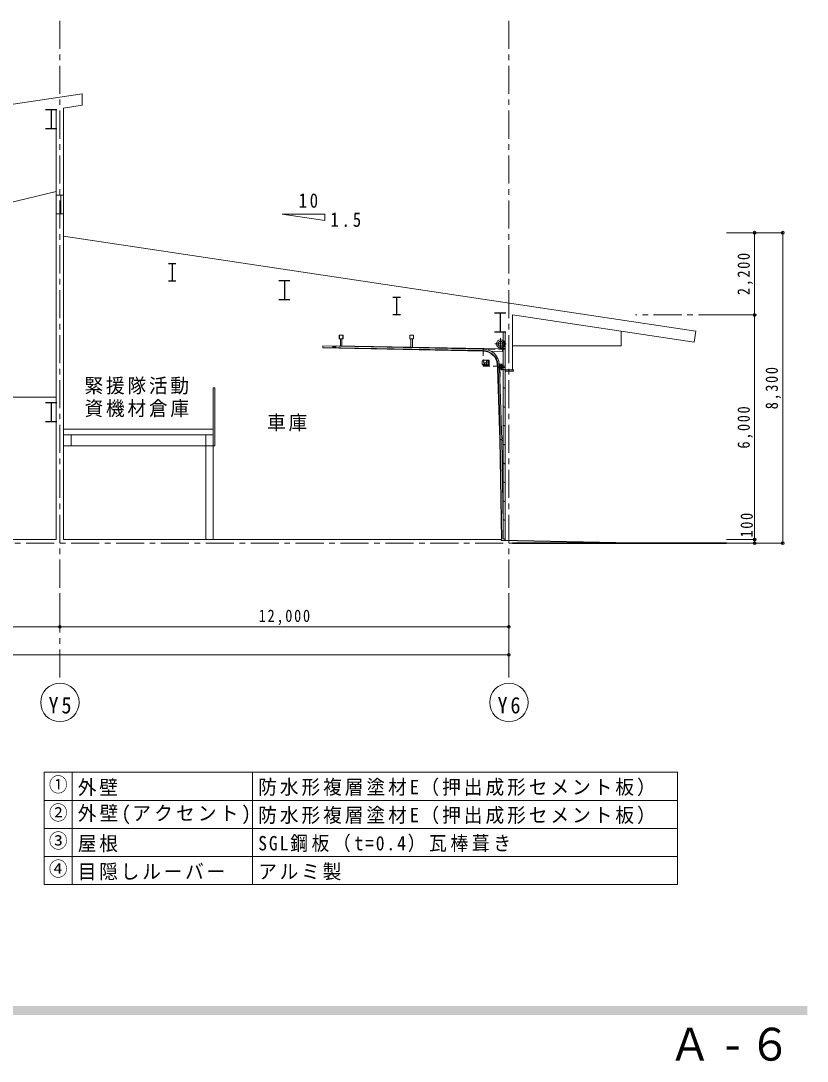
# Model space of a CAD drawing. Units: millimetres at full size, with parts at other scales. Extents: x -58028 to 60518, y -42813 to 41849.
# Drawn here: x 37491 to 58508, y -42813 to -15008 of the extents above; entities that cross this region are included whole.
import ezdxf
from ezdxf.enums import TextEntityAlignment as Align

# ---------------------------------------------------------------- set-up
doc = ezdxf.new("R2010")
doc.units = ezdxf.units.MM
doc.header["$LTSCALE"] = 150
doc.header["$PDMODE"] = 32
doc.header["$PDSIZE"] = 75
doc.linetypes.add('CHAIN1', pattern=[8, 5, -1, 1, -1])
doc.linetypes.add('DASHED1', pattern=[1.8, 1.2, -0.6])
for name, color, linetype, lineweight in [('1-2_細線', 7, 'Continuous', 18), ('1-3_中線', 3, 'Continuous', 25), ('1-4_太線', 2, 'Continuous', 35), ('1-7_細点線', 7, 'Continuous', 18), ('1-8_ﾊｯﾁﾝｸﾞ', 4, 'Continuous', 9), ('1-A_中芯線', 4, 'CHAIN1', 9), ('1-D_文字', 7, 'Continuous', 18), ('1-E_寸法', 4, 'Continuous', 9), ('4-2_機器', 7, 'Continuous', 18)]:
    doc.layers.add(name, color=color, linetype=linetype, lineweight=lineweight)
doc.layers.add('4-D_文字', color=7, linetype='Continuous')
doc.layers.add('F-D', color=150, linetype='Continuous')
doc.styles.add('ＭＳ ゴシック', font='')
doc.styles.get('ＭＳ ゴシック').set_extended_font_data('MS Gothic')

# ---------------------------------------------------------------- blocks, each defined once
blk = doc.blocks.new('通り芯2')
at = {"layer": '1-D_文字'}
blk.add_circle((0, 0), 769, dxfattribs=at)

msp = doc.modelspace()

# ---------------------------------------------------------------- linework, layer by layer
at = {"layer": '1-2_細線'}
for p, q in [((38435.5, -19670.7), (38435.5, -17370.7)), ((38635.5, -17340.7), (39135.5, -17265.7)), ((38635.5, -19670.7), (38635.5, -17340.7)), ((38435.5, -19570.7), (32135.5, -21070.7)), ((38435.5, -19670.7), (38635.5, -19670.7)), ((38435.5, -20170.7), (38635.5, -20170.7)), ((38435.5, -28870.7), (38435.5, -20170.7)), ((38635.5, -28870.7), (38635.5, -20170.7)), ((44477.1, -20174.9), (45619.6, -20346.2)), ((44477.1, -20174.9), (45619.6, -20174.9)), ((45619.6, -20174.9), (45619.6, -20346.2)), ((55535.5, -23302.3), (38635.5, -20767.3)), ((55491, -23599), (50635.5, -22870.7)), ((50635.5, -24340.7), (50635.5, -22870.7)), ((50435.5, -28902.7), (50435.5, -23321.2)), ((53535.5, -23305.7), (53535.5, -23699)), ((55491, -23599), (55535.5, -23302.3)), ((53535.5, -23699), (50635.5, -23699)), ((42635.5, -26370.7), (42635.5, -24820.7)), ((42635.5, -24820.7), (42675.5, -24820.7)), ((42675.5, -26370.7), (42675.5, -24820.7)), ((32135.5, -25070.7), (38435.5, -25070.7)), ((38635.5, -25870.7), (38635.5, -25270.7)), ((38635.5, -25920.7), (42635.5, -25920.7)), ((38635.5, -26070.7), (42635.5, -26070.7)), ((38835.5, -26370.7), (38835.5, -26070.7)), ((42435.5, -26070.7), (42435.5, -28870.7)), ((42635.5, -28870.7), (42635.5, -25920.7)), ((38635.5, -26370.7), (42635.5, -26370.7)), ((42635.5, -26370.7), (42675.5, -26370.7)), ((25635.5, -28870.7), (38435.5, -28870.7))]:
    msp.add_line(p, q, dxfattribs=at)
for points in [[(11680, -21384), (11635.5, -21087.3), (39135.5, -16962.3), (39135.5, -17265.7)], [(38635.5, -28870.7), (50333.6, -28870.7), (50333.6, -28900.7)]]:
    msp.add_lwpolyline(points, dxfattribs=at)
at = {"layer": '1-3_中線'}
for p, q in [((38455.5, -17390.2), (38155.5, -17390.2)), ((38305.5, -17390.2), (38305.5, -17890.2)), ((38155.5, -17890.2), (38455.5, -17890.2)), ((41635.5, -21505.7), (41435.5, -21505.7)), ((41535.5, -21505.7), (41535.5, -21955.7)), ((41435.5, -21955.7), (41635.5, -21955.7)), ((44685.5, -21955.7), (44385.5, -21955.7)), ((44535.5, -21955.7), (44535.5, -22455.7)), ((44385.5, -22455.7), (44685.5, -22455.7)), ((47635.5, -22405.7), (47435.5, -22405.7)), ((47535.5, -22405.7), (47535.5, -22855.7)), ((47435.5, -22855.7), (47635.5, -22855.7)), ((50455.5, -22821.2), (50155.5, -22821.2)), ((50305.5, -22821.2), (50305.5, -23321.2)), ((50155.5, -23321.2), (50455.5, -23321.2)), ((38455.5, -25220.7), (38155.5, -25220.7)), ((38305.5, -25220.7), (38305.5, -25720.7)), ((38155.5, -25720.7), (38455.5, -25720.7)), ((53833.6, -28970.7), (50333.6, -28900.7))]:
    msp.add_line(p, q, dxfattribs=at)
at = {"layer": '1-4_太線'}
msp.add_line((56353.7, -28970.7), (50635.5, -28970.7), dxfattribs=at)
at = {"layer": '1-7_細点線'}
for p, q in [((50655.5, -24340.7), (50435.5, -24340.7)), ((50435.5, -24370.7), (50655.5, -24370.7)), ((50655.5, -24370.7), (50655.5, -24340.7))]:
    msp.add_line(p, q, dxfattribs=at)
at = {"layer": '1-8_ﾊｯﾁﾝｸﾞ'}
for p, q in [((50385.5, -23321.2), (50385.5, -24326.7)), ((46007.1, -23405.7), (46002.5, -23410.3)), ((46002.5, -23410.3), (46002.5, -23501.1)), ((46004.8, -23501.1), (46004.8, -23410.3)), ((46097.9, -23405.7), (46007.1, -23405.7)), ((46007.1, -23408), (46097.9, -23408)), ((46097.9, -23503.4), (46007.1, -23503.4)), ((46007.1, -23505.7), (46097.9, -23505.7)), ((46032.5, -23693), (46032.5, -23505.7)), ((46072.5, -23505.7), (46072.5, -23693.8)), ((46100.2, -23410.3), (46100.2, -23501.1)), ((46102.5, -23501.1), (46102.5, -23410.3)), ((47890.1, -23405.7), (47885.5, -23410.3)), ((47885.5, -23410.3), (47885.5, -23501.1)), ((47887.8, -23501.1), (47887.8, -23410.3)), ((47980.9, -23405.7), (47890.1, -23405.7)), ((47890.1, -23408), (47980.9, -23408)), ((47980.9, -23503.4), (47890.1, -23503.4)), ((47890.1, -23505.7), (47980.9, -23505.7)), ((47915.5, -23729.4), (47915.5, -23505.7)), ((47955.5, -23505.7), (47955.5, -23730.2)), ((47983.2, -23410.3), (47983.2, -23501.1)), ((47985.5, -23501.1), (47985.5, -23410.3)), ((50435.5, -23565.7), (50387.5, -23565.7)), ((49859, -23820.8), (45564.7, -23735)), ((49860.2, -23780.9), (45565.5, -23695.1)), ((45833, -23705.4), (45832.4, -23735.4)), ((45833, -23705.4), (45911, -23707)), ((45888.5, -23706.5), (45887.9, -23736.5)), ((45893, -23706.6), (45892.4, -23736.6)), ((45935.9, -23691.1), (45935.7, -23702.4)), ((50366.8, -23778.7), (45935.9, -23691.1)), ((50365.5, -23843.7), (50061.5, -23837.7)), ((50301.8, -23776.5), (50302.1, -23761.5)), ((50302.1, -23761.5), (50385.5, -23763.2)), ((50366.8, -23778.7), (50365.5, -23843.7)), ((50385.5, -23828.2), (50365.8, -23827.8)), ((50435.5, -23760.7), (50385.5, -23760.7)), ((50232.4, -24288.8), (50225.9, -24189)), ((50238.9, -24188.2), (50245.4, -24288)), ((50299.2, -25968.6), (50245.4, -24288.4)), ((50285.3, -24287.1), (50339.3, -25968.6)), ((50318.1, -24247.1), (50385.5, -24247.1)), ((50385.5, -24327.1), (50321.8, -24327.1)), ((50385.5, -28850.7), (50385.5, -24326.7)), ((50435.5, -24336.7), (50435.5, -28870.7)), ((50435.5, -28860.7), (50435.5, -25836.7)), ((50293.5, -26194.9), (50286.2, -25968.6)), ((50306.5, -26194.5), (50299.2, -25968.6)), ((50339.2, -25968.6), (50346.5, -26193.3)), ((50337.5, -28870.7), (50293.5, -26194.9)), ((50350.5, -28870.7), (50306.5, -26194.8)), ((50345.5, -26161.3), (50385.7, -26161.3)), ((50346.5, -26194.3), (50385.5, -28470.3)), ((50385.7, -26225.3), (50346.9, -26225.3))]:
    msp.add_line(p, q, dxfattribs=at)
at = {"layer": '1-8_ﾊｯﾁﾝｸﾞ', "linetype": 'CHAIN1'}
for p, q in [((50310.5, -23790.7), (50310.5, -23490.7)), ((50160.5, -23640.7), (50460.5, -23640.7)), ((49858.5, -24145.7), (50018.5, -24145.7)), ((49938.5, -24070.7), (49938.5, -24225.7)), ((50263.9, -24270.7), (50417.1, -24270.7)), ((50293.9, -24271.5), (50298.4, -24511.7)), ((50340.5, -24194), (50340.5, -24347.3))]:
    msp.add_line(p, q, dxfattribs=at)
at = {"layer": '1-8_ﾊｯﾁﾝｸﾞ', "linetype": 'DASHED1'}
for p, q in [((50435.5, -23785.7), (49845.5, -23785.7)), ((49845.5, -23785.7), (49845.5, -24093.7)), ((50435.5, -23785.7), (50435.5, -24235.7)), ((49821.1, -24195.7), (49821.1, -24093.7)), ((49821.1, -24093.7), (49860.7, -24093.7)), ((49866.7, -24223.7), (49866.7, -24073.9)), ((49866.7, -24073.9), (50010.2, -24073.9)), ((49888.5, -24233.7), (49888.5, -24173.6)), ((49988.5, -24173.6), (49988.5, -24233.7)), ((50010.2, -24073.9), (50010.3, -24223.7)), ((50300.5, -24189.7), (50301.5, -24188.7)), ((50300.5, -24189.7), (50300.5, -24232.7)), ((50379.5, -24188.7), (50301.5, -24188.7)), ((50380.5, -24189.7), (50379.5, -24188.7)), ((50380.5, -24189.7), (50380.5, -24232.7)), ((49821.1, -24195.7), (49860.7, -24195.7)), ((49845.5, -24195.7), (49845.5, -24235.7)), ((49845.5, -24235.7), (50435.5, -24235.7)), ((49888.5, -24223.7), (49866.7, -24223.7)), ((49988.5, -24208.7), (49888.5, -24208.7)), ((49988.5, -24233.7), (49888.5, -24233.7)), ((49908.5, -24196.8), (49908.5, -24208.7)), ((49968.5, -24196.8), (49968.5, -24208.7)), ((50010.3, -24223.7), (49988.5, -24223.7)), ((50379.5, -24233.7), (50377.7, -24233.7)), ((50379.5, -24233.7), (50380.5, -24232.7))]:
    msp.add_line(p, q, dxfattribs=at)
at = {"layer": '1-8_ﾊｯﾁﾝｸﾞ'}
for points in [[(50387.5, -23715.7), (50435.5, -23715.7), (50435.5, -23565.7)], [(49858.6, -23833.8), (45564.4, -23748), (45565.5, -23695.1)], [(45911, -23707), (45910.4, -23737), (45832.4, -23735.4)], [(50232.4, -24288.8), (50285.3, -24285.4), (50278.8, -24185.6)], [(50286.2, -25968.6), (50232.4, -24288.8), (50285.3, -24287.1)], [(50435.5, -24336.7), (50410.5, -24336.7), (50410.5, -24326.7), (50385.5, -24326.7)], [(50435.5, -24828.7), (50410.5, -24828.7), (50410.5, -24818.7), (50385.5, -24818.7)], [(50435.5, -25332.7), (50410.5, -25332.7), (50410.5, -25322.7), (50385.5, -25322.7)], [(50435.5, -25836.7), (50410.5, -25836.7), (50410.5, -25826.7), (50385.5, -25826.7)], [(50346.5, -26193.3), (50293.5, -26194.9), (50346.5, -26194.3)], [(50435.5, -26340.7), (50410.5, -26340.7), (50410.5, -26330.7), (50385.5, -26330.7)], [(50435.5, -26844.7), (50410.5, -26844.7), (50410.5, -26834.7), (50385.5, -26834.7)], [(50435.5, -27348.7), (50410.5, -27348.7), (50410.5, -27338.7), (50385.5, -27338.7)], [(50435.5, -27852.7), (50410.5, -27852.7), (50410.5, -27842.7), (50385.5, -27842.7)], [(50435.5, -28356.7), (50410.5, -28356.7), (50410.5, -28346.7), (50385.5, -28346.7)], [(50435.5, -28860.7), (50410.5, -28860.7), (50410.5, -28850.7), (50385.5, -28850.7)]]:
    msp.add_lwpolyline(points, dxfattribs=at)
at = {"layer": '1-8_ﾊｯﾁﾝｸﾞ', "linetype": 'DASHED1'}
msp.add_lwpolyline([(50300.5, -24232.7), (50301.5, -24233.7), (50303.3, -24233.7)], dxfattribs=at)
at = {"layer": '1-8_ﾊｯﾁﾝｸﾞ'}
for centre, radius in [((50310.5, -23640.7), 107.5), ((50310.5, -23640.7), 67.5), ((50310.5, -23640.7), 12.5), ((45842.7, -23720.6), 5), ((45872.7, -23721.2), 5)]:
    msp.add_circle(centre, radius, dxfattribs=at)
at = {"layer": '1-8_ﾊｯﾁﾝｸﾞ', "linetype": 'DASHED1'}
for centre, radius in [((49938.5, -24150.7), 55), ((50340.5, -24270.7), 11)]:
    msp.add_circle(centre, radius, dxfattribs=at)
at = {"layer": '1-8_ﾊｯﾁﾝｸﾞ', "linetype": 'CHAIN1'}
msp.add_circle((50340.5, -24270.7), 46.6, dxfattribs=at)
at = {"layer": '1-8_ﾊｯﾁﾝｸﾞ'}
for centre, radius, start, end in [((46007.1, -23501.1), 4.6, 180, 270), ((46007.1, -23410.3), 2.3, 90, 180), ((46007.1, -23501.1), 2.3, 180, 270), ((46097.9, -23410.3), 4.6, 360, 90), ((46097.9, -23410.3), 2.3, 360, 90), ((46097.9, -23501.1), 4.6, 270, 360), ((46097.9, -23501.1), 2.3, 270, 360), ((47890.1, -23501.1), 4.6, 180, 270), ((47890.1, -23410.3), 2.3, 90, 180), ((47890.1, -23501.1), 2.3, 180, 270), ((47980.9, -23410.3), 4.6, 360, 90), ((47980.9, -23410.3), 2.3, 360, 90), ((47980.9, -23501.1), 4.6, 270, 360), ((47980.9, -23501.1), 2.3, 270, 360), ((49846.7, -24213.6), 380, 3.71615, 88.21616), ((49846.7, -24213.6), 393, 3.71615, 88.21616), ((49846.7, -24213.6), 433, 3.71615, 88.21616), ((49860.7, -24099.7), 6, 0, 90), ((50340.5, -24270.7), 49, 25.71766, 205.46248)]:
    msp.add_arc(centre, radius, start, end, dxfattribs=at)
at = {"layer": '1-8_ﾊｯﾁﾝｸﾞ', "linetype": 'DASHED1'}
for centre, radius, start, end in [((49860.7, -24189.7), 6, 270, 0), ((49938.5, -24150.7), 72, 313.98296, 226.01704), ((50340.5, -24274.2), 55, 47.42257, 132.57743)]:
    msp.add_arc(centre, radius, start, end, dxfattribs=at)
at = {"layer": '1-A_中芯線'}
for p, q in [((38535.5, -15008.4), (38535.5, -32713.2)), ((50535.5, -15008.4), (50535.5, -32713.2)), ((56353.7, -22870.7), (53917.4, -22870.7)), ((12435.5, -28970.7), (50635.5, -28970.7))]:
    msp.add_line(p, q, dxfattribs=at)
at = {"layer": '1-E_寸法'}
for p, q in [((38435.5, -20170.7), (38435.5, -19670.7)), ((38560.5, -20170.7), (38560.5, -19670.7)), ((38635.5, -20170.7), (38635.5, -19670.7)), ((57103.7, -20670.7), (56353.7, -20670.7)), ((57853.7, -20670.7), (57103.7, -20670.7)), ((57103.7, -22870.7), (57103.7, -20670.7)), ((57853.7, -28970.7), (57853.7, -20670.7)), ((57103.7, -22870.7), (56353.7, -22870.7)), ((57103.7, -28870.7), (57103.7, -22870.7)), ((57103.7, -28870.7), (56353.7, -28870.7)), ((57103.7, -28870.7), (57103.7, -28970.7)), ((57103.7, -28970.7), (56353.7, -28970.7)), ((57853.7, -28970.7), (57103.7, -28970.7)), ((38535.5, -31203.7), (38535.5, -30453.7)), ((50535.5, -31203.7), (50535.5, -30453.7)), ((32035.5, -31203.7), (38535.5, -31203.7)), ((38535.5, -31203.7), (50535.5, -31203.7)), ((50535.5, -31953.7), (50535.5, -31203.7)), ((50535.5, -31953.7), (12535.5, -31953.7))]:
    msp.add_line(p, q, dxfattribs=at)
at = {"layer": '1-E_寸法', "color": 2}
for p in [(57103.7, -20670.7), (57853.7, -20670.7), (57103.7, -22870.7), (57103.7, -28870.7), (57103.7, -28970.7), (57853.7, -28970.7), (38535.5, -31203.7), (50535.5, -31203.7), (50535.5, -31953.7)]:
    msp.add_point(p, dxfattribs=at)
at = {"layer": '4-2_機器'}
for p, q in [((38114.5, -35092.3), (38114.5, -38092.3)), ((38114.5, -35092.3), (55038.2, -35092.3)), ((38864.5, -35092.3), (38864.5, -38092.3)), ((43686, -35092.3), (43686, -38092.3)), ((55038.2, -35092.3), (55038.2, -38092.3)), ((38114.5, -35842.3), (55038.2, -35842.3)), ((38114.5, -36592.3), (55038.2, -36592.3)), ((38114.5, -37342.3), (55038.2, -37342.3)), ((38114.5, -38092.3), (55038.2, -38092.3))]:
    msp.add_line(p, q, dxfattribs=at)
at = {"layer": 'F-D'}
msp.add_solid([(-57345.7, -41582.1), (-57345.7, -41342.1), (58508.1, -41582.1), (58508.1, -41342.1)], dxfattribs=at)

# ---------------------------------------------------------------- block references
at = {"layer": '1-D_文字', "xscale": 0.6666667, "yscale": 0.6666667}
for p in [(38535.5, -33225.8), (50535.5, -33225.8)]:
    msp.add_blockref('通り芯2', p, dxfattribs=at)

# ---------------------------------------------------------------- texts
at = {"layer": '1-D_文字', "char_height": 384.9, "attachment_point": 7, "style": 'ＭＳ ゴシック'}
for s, insert in [('\\T1.33;\\W0.85;10', (44917, -20009.5)), ('\\T1.34;\\W0.85;1.5', (45766.7, -20519.5)), ('\\T1.15;\\W0.95;緊援隊活動', (39194.1, -24995.8)), ('\\T1.15;\\W0.95;資機材倉庫', (39194.1, -25602.9)), ('\\T1.15;\\W0.95;車庫', (44073.7, -25983.5))]:
    msp.add_mtext(s, dxfattribs=dict(at, insert=insert))
at = {"layer": '1-D_文字', "color": 3, "char_height": 439.9, "attachment_point": 7, "style": 'ＭＳ ゴシック'}
for s, insert in [('\\T1.28;\\W0.9;Y5', (38231.7, -33525.8)), ('\\T1.28;\\W0.9;Y6', (50231.7, -33525.8))]:
    msp.add_mtext(s, dxfattribs=dict(at, insert=insert))
at = {"layer": '1-E_寸法', "color": 7, "char_height": 329.9, "attachment_point": 7, "rotation": 90, "style": 'ＭＳ ゴシック'}
for s, insert in [('\\T1.23;\\W0.85;2,200', (57058.7, -22340.7)), ('\\T1.23;\\W0.85;8,300', (57808.7, -25390.7)), ('\\T1.23;\\W0.85;6,000', (57058.7, -26440.7)), ('\\T1.23;\\W0.85;100', (57058.7, -28818))]:
    msp.add_mtext(s, dxfattribs=dict(at, insert=insert))
at = {"layer": '1-E_寸法', "color": 7, "insert": (43849.2, -31158.7), "char_height": 329.9, "attachment_point": 7, "style": 'ＭＳ ゴシック'}
msp.add_mtext('\\T1.24;\\W0.85;12,000', dxfattribs=at)
at = {"layer": '4-D_文字', "style": 'ＭＳ ゴシック', "width": 0.95}
for s, p in [('①', (38242, -35729.8)), ('②', (38242, -36479.8)), ('③', (38242, -37229.8)), ('④', (38242, -37979.8))]:
    msp.add_text(s, height=384.9, dxfattribs=at).set_placement(p, align=Align.BOTTOM_LEFT)
at = {"layer": '4-D_文字', "char_height": 384.9, "attachment_point": 7, "style": 'ＭＳ ゴシック'}
for s, insert in [('\\T1.15;\\W0.95;外壁', (39014.5, -35729.8)), ('\\T1.16;\\W0.95;防水形複層塗材E（押出成形セメント板）', (43836, -35729.8)), ('\\T1.17;\\W0.95;外壁(アクセント)', (39014.5, -36479.8)), ('\\T1.16;\\W0.95;防水形複層塗材E（押出成形セメント板）', (43836, -36479.8)), ('\\T1.15;\\W0.95;屋根', (39014.5, -37229.8)), ('\\T1.21;\\W0.9;SGL鋼板（t=0.4）瓦棒葺き', (43836, -37229.8)), ('\\T1.15;\\W0.95;目隠しルーバー', (39014.5, -37979.8)), ('\\T1.15;\\W0.95;アルミ製', (43836, -37979.8))]:
    msp.add_mtext(s, dxfattribs=dict(at, insert=insert))
at = {"layer": 'F-D', "color": 2, "insert": (54806.9, -42813.2), "char_height": 879.8, "attachment_point": 7, "style": 'ＭＳ ゴシック'}
msp.add_mtext('\\T1.25;\\W0.95;Ａ-６', dxfattribs=at)

doc.saveas('drawing.dxf')
